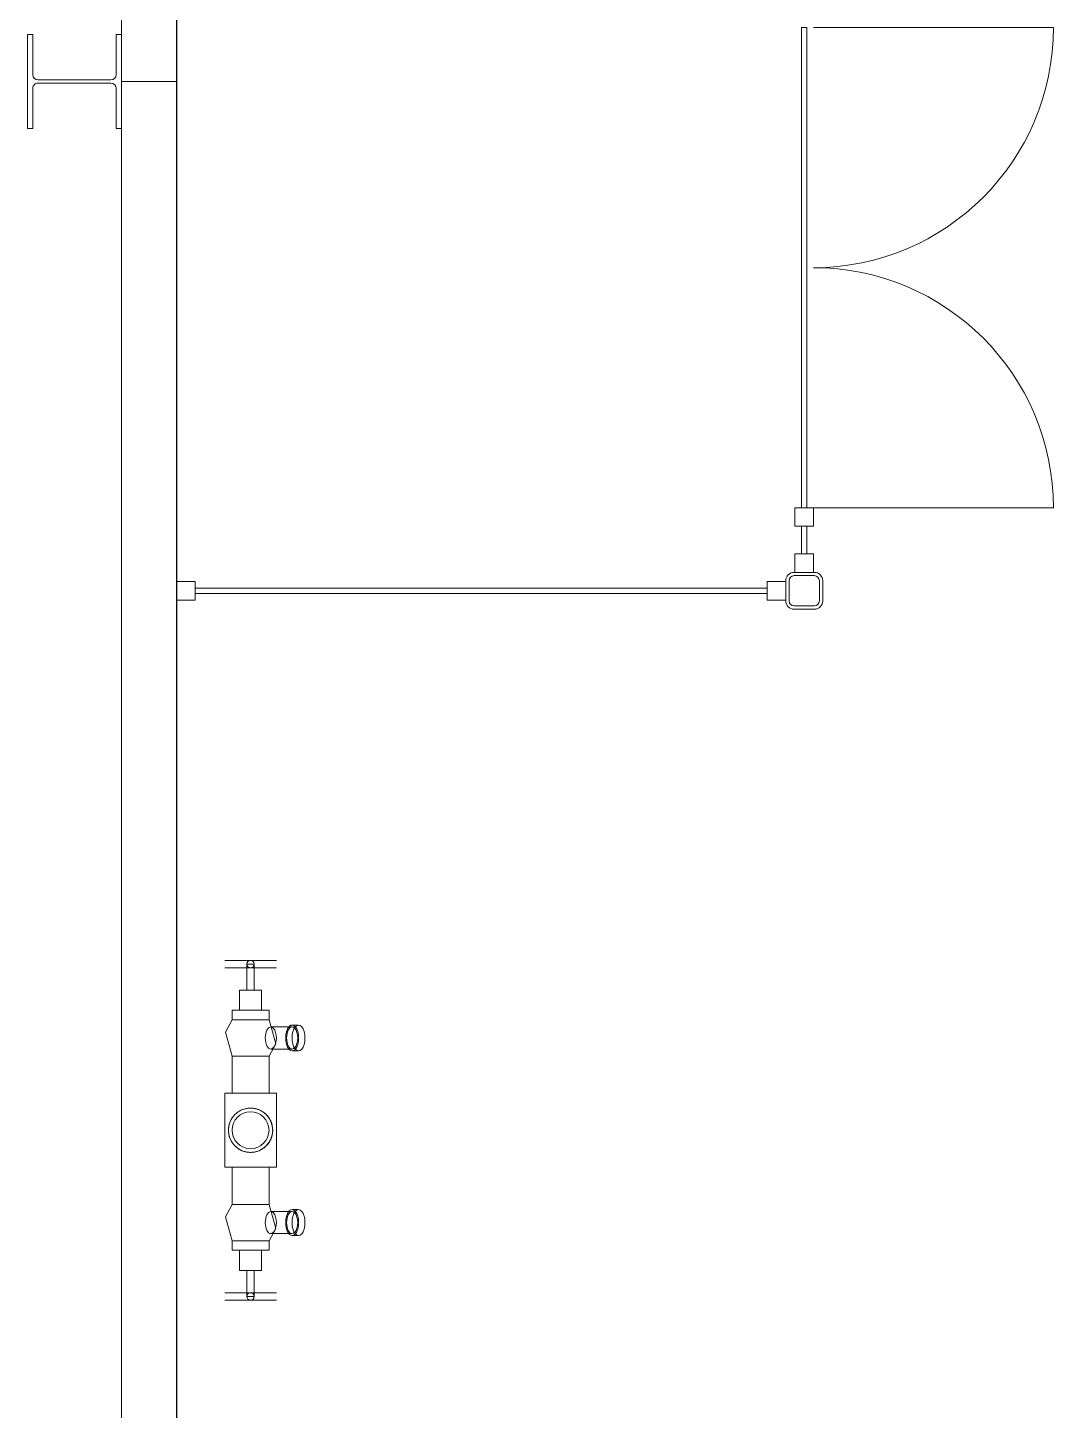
# Model space of a CAD drawing. Header units: millimetres. Extents: x -637480 to 299894, y -125373 to 39000.
# Drawn here: x 269596 to 272375, y -15598 to -11854 of the extents above; entities that cross this region are included whole.
import ezdxf

# ---------------------------------------------------------------- set-up
doc = ezdxf.new("R2010")
doc.units = ezdxf.units.MM
doc.linetypes.add('Xref building Toll$0$Grid Line', pattern=[22.225, 12.7, -3.175, 3.175, -3.175])
for name, color, linetype, lineweight in [('AM_BOR', 4, 'Continuous', 25), ('Xref building Toll$0$A-DETL', 90, 'Continuous', 9), ('Xref building Toll$0$A-FLOR', 192, 'Continuous', 25), ('Xref building Toll$0$A-GENM', 13, 'Continuous', 9), ('Xref building Toll$0$A-GLAZ-CWMG', 51, 'Continuous', 9), ('Xref building Toll$0$A-WALL', 113, 'Continuous', 9), ('Xref building Toll$0$A-WALL-PATT', 111, 'Continuous', 9), ('Xref building Toll$0$S-COLS', 52, 'Continuous', 9)]:
    doc.layers.add(name, color=color, linetype=linetype, lineweight=lineweight)
doc.layers.add('Xref building Toll$0$S-GRID', color=8, linetype='Continuous')

# ---------------------------------------------------------------- blocks, each defined once
blk = doc.blocks.new('Xref building Toll$0$Toll Grids')
at = {"layer": 'Xref building Toll$0$S-GRID', "linetype": 'Xref building Toll$0$Grid Line'}
blk.add_line((270000, -125373.3), (270000, 36031.5), dxfattribs=at)
blk = doc.blocks.new('Xref building Toll$0$UC-Universal Column-Column - C4_5-250UC73-1332365-MASTER GROUND FLOOR')
at = {"layer": 'Xref building Toll$0$S-COLS', "lineweight": 18}
for p, q in [((127, 127), (-127, 127)), ((-127, 127), (-127, 112.8)), ((-127, 112.8), (-18.3, 112.8)), ((18.3, 112.8), (127, 112.8)), ((127, 112.8), (127, 127)), ((-4.3, 98.8), (-4.3, -98.8)), ((4.3, -98.8), (4.3, 98.8)), ((-18.3, -112.8), (-127, -112.8)), ((-127, -112.8), (-127, -127)), ((-127, -127), (127, -127)), ((127, -112.8), (18.3, -112.8)), ((127, -127), (127, -112.8))]:
    blk.add_line(p, q, dxfattribs=at)
at = {"layer": 'Xref building Toll$0$S-COLS'}
for p, q in [((-127, 127), (-127, 127)), ((-127, 112.8), (-127, 112.8)), ((127, 127), (127, 127)), ((127, 112.8), (127, 112.8)), ((-127, -112.8), (-127, -112.8)), ((-127, -127), (-127, -127)), ((127, -112.8), (127, -112.8)), ((127, -127), (127, -127))]:
    blk.add_line(p, q, dxfattribs=at)
at = {"layer": 'Xref building Toll$0$S-COLS', "lineweight": 18}
for centre, start, end in [((-18.3, 98.8), 0, 90), ((18.3, 98.8), 90, 180), ((-18.3, -98.8), 270, 0), ((18.3, -98.8), 180, 270)]:
    blk.add_arc(centre, 14, start, end, dxfattribs=at)
blk = doc.blocks.new('Xref building Toll$0$FIRE_HYDRANT_2593 - FIRE_HYDRANT_2593-1213494-MASTER GROUND FLOOR')
at = {"layer": 'Xref building Toll$0$A-GENM'}
for p, q in [((70, 460), (-70, 460)), ((-70, 450), (-70, 450)), ((-70, 450), (-70, 450)), ((-10, 450), (-10, 379.7)), ((-10, 450), (10, 450)), ((10, 450), (-10, 450)), ((10, 379.7), (10, 450)), ((70, 450), (70, 450)), ((70, 450), (70, 450)), ((-70, 440), (70, 440)), ((-30, 379.7), (-30, 325)), ((30, 379.7), (-30, 379.7)), ((-30, 379.7), (30, 379.7)), ((10, 379.7), (-10, 379.7)), ((-10, 379.7), (10, 379.7)), ((30, 325), (30, 379.7)), ((-50, 325), (-50, 299)), ((50, 325), (-50, 325)), ((-50, 325), (50, 325)), ((-30, 325), (30, 325)), ((30, 325), (-30, 325)), ((50, 299), (50, 325)), ((-112.6, 285), (-129.9, 285)), ((-54.8, 280), (-112.6, 280)), ((0, 299), (-50, 299)), ((-50, 299), (0, 299)), ((0, 299), (50, 299)), ((50, 299), (0, 299)), ((-129.9, 215), (-112.6, 215)), ((-112.6, 220), (-54.8, 220)), ((-50, 201), (-50, 100)), ((0, 201), (-50, 201)), ((-50, 201), (0, 201)), ((0, 201), (50, 201)), ((50, 201), (0, 201)), ((50, 100), (50, 201)), ((-70, 100), (-70, -100)), ((-70, 100), (70, 100)), ((70, 100), (-70, 100)), ((50, 100), (-50, 100)), ((-50, 100), (50, 100)), ((70, -100), (70, 100)), ((-70, -100), (70, -100)), ((70, -100), (-70, -100)), ((-50, -100), (-50, -201)), ((-50, -100), (50, -100)), ((50, -100), (-50, -100)), ((50, -201), (50, -100)), ((-112.6, -215), (-129.9, -215)), ((-54.8, -220), (-112.6, -220)), ((0, -201), (-50, -201)), ((-50, -201), (0, -201)), ((50, -201), (0, -201)), ((0, -201), (50, -201)), ((-129.9, -285), (-112.6, -285)), ((-112.6, -280), (-54.8, -280)), ((-50, -299), (-50, -325)), ((-50, -299), (0, -299)), ((0, -299), (-50, -299)), ((0, -299), (50, -299)), ((50, -299), (0, -299)), ((50, -325), (50, -299)), ((50, -325), (-50, -325)), ((-50, -325), (50, -325)), ((-30, -325), (-30, -379.7)), ((-30, -325), (30, -325)), ((30, -325), (-30, -325)), ((30, -379.7), (30, -325)), ((30, -379.7), (-30, -379.7)), ((-30, -379.7), (30, -379.7)), ((-10, -379.7), (-10, -450)), ((10, -379.7), (-10, -379.7)), ((-10, -379.7), (10, -379.7)), ((10, -450), (10, -379.7)), ((70, -440), (-70, -440)), ((-70, -450), (-70, -450)), ((-70, -450), (-70, -450)), ((-70, -460), (70, -460)), ((-10, -450), (10, -450)), ((10, -450), (-10, -450)), ((70, -450), (70, -450)), ((70, -450), (70, -450))]:
    blk.add_line(p, q, dxfattribs=at)
at = {"layer": 'Xref building Toll$0$A-GENM', "flags": 128}
for points in [[(-70, 460), (-37.8, 460), (29.1, 460), (69.3, 460), (70, 460)], [(70, 460), (37.8, 460), (-29.1, 460), (-69.3, 460), (-70, 460)], [(70, 440), (37.8, 440), (-29.1, 440), (-69.3, 440), (-70, 440)], [(-70, 440), (-37.8, 440), (29.1, 440), (69.3, 440), (70, 440)], [(-50, 201), (-68.2, 265.6), (-50, 299)], [(50, 299), (68.2, 234.4), (50, 201)], [(-50, -299), (-68.2, -234.4), (-50, -201)], [(50, -201), (68.2, -265.6), (50, -299)], [(-70, -440), (-37.8, -440), (29.1, -440), (69.3, -440), (70, -440)], [(70, -440), (37.8, -440), (-29.1, -440), (-69.3, -440), (-70, -440)], [(70, -460), (37.8, -460), (-29.1, -460), (-69.3, -460), (-70, -460)], [(-70, -460), (-37.8, -460), (29.1, -460), (69.3, -460), (70, -460)]]:
    blk.add_lwpolyline(points, dxfattribs=at)
at = {"layer": 'Xref building Toll$0$A-GENM'}
for centre, radius, start, end in [((0, 450), 10, 360, 180), ((0, 450), 10, 0, 180), ((0, 450), 10, 180, 360), ((0, 450), 10, 180, 360), ((0, 0), 60, 0, 180), ((0, 0), 50, 0, 180), ((0, 0), 50, 0, 180), ((0, 0), 60, 180, 360), ((0, 0), 50, 180, 360), ((0, 0), 50, 180, 360), ((0, -450), 10, 360, 180), ((0, -450), 10, 0, 180), ((0, -450), 10, 180, 360), ((0, -450), 10, 180, 360)]:
    blk.add_arc(centre, radius, start, end, dxfattribs=at)
for centre, major_axis, start_param, end_param in [((-129.9, 250), (0, 35), 0, 3.141593), ((-112.6, 250), (0, 35), 0, 3.141593), ((-129.9, 250), (0, 35), 3.141593, 6.283185), ((-112.6, 250), (0, 30), 0, 3.141593), ((-112.6, 250), (0, 35), 3.141593, 6.283185), ((-112.6, 250), (0, 30), 3.141593, 6.283185), ((-54.8, 250), (0, 30), 0, 3.141593), ((-54.8, 250), (0, 30), 3.141593, 6.283185), ((-129.9, -250), (0, 35), 0, 3.141593), ((-112.6, -250), (0, 35), 0, 3.141593), ((-129.9, -250), (0, 35), 3.141593, 6.283185), ((-112.6, -250), (0, 30), 0, 3.141593), ((-112.6, -250), (0, 35), 3.141593, 6.283185), ((-112.6, -250), (0, 30), 3.141593, 6.283185), ((-54.8, -250), (0, 30), 0, 3.141593), ((-54.8, -250), (0, 30), 3.141593, 6.283185)]:
    blk.add_ellipse(centre, major_axis=major_axis, ratio=0.5, start_param=start_param, end_param=end_param, dxfattribs=at)
for points in [[(60, 0), (59.8, 3.2), (59.4, 7.7), (58.5, 12.8), (57.9, 15.6), (57.4, 17.6), (56.8, 19.6), (55.8, 22.2), (54.5, 25.4), (52.9, 28.4), (51.5, 30.7), (50.1, 33), (48.3, 35.8), (44.9, 40), (40.2, 44.8), (33.7, 49.9), (27.5, 53.5), (22.2, 55.8), (18, 57.3), (13.6, 58.5), (9.2, 59.4), (4.6, 59.8), (0, 60), (-4.7, 59.8), (-10.7, 59.2), (-16.6, 57.8), (-22.2, 55.8), (-26.2, 54), (-30, 52.1), (-34.8, 49), (-40.2, 44.8), (-44.9, 40), (-47.9, 36.3), (-49.4, 34.1), (-50.5, 32.4), (-51.5, 30.7), (-52.9, 28.4), (-54.5, 25.4), (-55.8, 22.2), (-56.8, 19.6), (-57.4, 17.6), (-57.9, 15.6), (-58.5, 12.8), (-59.4, 7.7), (-59.8, 3.2), (-60, 0)], [(-60, 0), (-59.8, -3.2), (-59.4, -7.7), (-58.5, -12.8), (-57.9, -15.6), (-57.4, -17.6), (-56.8, -19.6), (-55.8, -22.2), (-54.5, -25.4), (-52.9, -28.4), (-51.5, -30.7), (-50.1, -33), (-48.3, -35.8), (-44.9, -40), (-40.2, -44.8), (-33.7, -49.9), (-27.5, -53.5), (-22.2, -55.8), (-18, -57.3), (-13.6, -58.5), (-9.2, -59.4), (-4.7, -59.8), (0, -60), (4.6, -59.8), (10.7, -59.2), (16.6, -57.8), (22.2, -55.8), (26.2, -54), (30, -52.1), (34.8, -49.1), (40.2, -44.8), (44.9, -40), (47.8, -36.3), (49.4, -34.1), (50.5, -32.4), (51.5, -30.7), (52.9, -28.4), (54.5, -25.4), (55.8, -22.2), (56.8, -19.6), (57.4, -17.6), (57.9, -15.6), (58.5, -12.8), (59.4, -7.7), (59.8, -3.2), (60, 0)]]:
    blk.add_open_spline(points, degree=3, knots=[0, 0, 0, 0, 0.045455, 0.068182, 0.079545, 0.090909, 0.102273, 0.113636, 0.136364, 0.159091, 0.170455, 0.181818, 0.204545, 0.227273, 0.272727, 0.318182, 0.363636, 0.386364, 0.409091, 0.431818, 0.454545, 0.477273, 0.5, 0.522727, 0.545455, 0.590909, 0.613636, 0.636364, 0.659091, 0.681818, 0.727273, 0.772727, 0.795455, 0.806818, 0.818182, 0.829545, 0.840909, 0.863636, 0.886364, 0.897727, 0.909091, 0.920455, 0.931818, 0.954545, 1, 1, 1, 1], dxfattribs=at)
blk = doc.blocks.new('Xref building Toll$0$Rectangular Mullion - _SBA 100 x 15mm-2220193-MASTER GROUND FLOOR')
at = {"layer": 'Xref building Toll$0$A-GLAZ-CWMG'}
for p, q in [((279692.5, 126808.3), (279707.5, 126808.3)), ((279707.5, 126808.3), (279692.5, 126808.3)), ((279692.5, 126808.3), (279692.5, 126808.3)), ((279692.5, 126733.3), (279692.5, 126808.3)), ((279692.5, 126808.3), (279692.5, 126733.3)), ((279707.5, 126808.3), (279707.5, 126808.3)), ((279707.5, 126808.3), (279707.5, 126733.3)), ((279707.5, 126808.3), (279707.5, 126733.3)), ((279692.5, 126733.3), (279692.5, 126733.3)), ((279692.5, 126733.3), (279707.5, 126733.3)), ((279707.5, 126733.3), (279692.5, 126733.3)), ((279707.5, 126733.3), (279707.5, 126733.3))]:
    blk.add_line(p, q, dxfattribs=at)
blk = doc.blocks.new('Xref building Toll$0$Rectangular Mullion - _SBA 100 x 15mm 2-2219791-MASTER GROUND FLOOR')
at = {"layer": 'Xref building Toll$0$A-GLAZ-CWMG'}
for p, q in [((0, 25), (-50, 25)), ((-50, 25), (-50, -25)), ((-50, 25), (-50, 25)), ((0, -25), (0, 25)), ((0, 25), (0, 25)), ((-50, -25), (0, -25)), ((-50, -25), (-50, -25)), ((0, -25), (0, -25))]:
    blk.add_line(p, q, dxfattribs=at)
blk = doc.blocks.new('Xref building Toll$0$Rectangular Mullion - _SBA 100 x 15mm 2-2219792-MASTER GROUND FLOOR')
at = {"layer": 'Xref building Toll$0$A-GLAZ-CWMG'}
for p, q in [((-50, 25), (-50, 25)), ((0, 25), (0, 25)), ((-50, -25), (-50, -25)), ((0, -25), (0, -25))]:
    blk.add_line(p, q, dxfattribs=at)
blk = doc.blocks.new('Xref building Toll$0$Rectangular Mullion - _SBA 100 x 15mm-2220155-MASTER GROUND FLOOR')
at = {"layer": 'Xref building Toll$0$A-GLAZ-CWMG'}
for p, q in [((278050, 131125.8), (278050, 131140.8)), ((278050, 131140.8), (278050, 131140.8)), ((278050, 131140.8), (278050, 131125.8)), ((278050, 131140.8), (279600, 131140.8)), ((278050, 131140.8), (279600, 131140.8)), ((278050, 131125.8), (278050, 131125.8)), ((279600, 131125.8), (278050, 131125.8)), ((278050, 131125.8), (279600, 131125.8)), ((279600, 131125.8), (279600, 131140.8)), ((279600, 131140.8), (279600, 131140.8)), ((279600, 131140.8), (279600, 131125.8)), ((279600, 131125.8), (279600, 131125.8))]:
    blk.add_line(p, q, dxfattribs=at)
blk = doc.blocks.new('Xref building Toll$0$Rectangular Mullion - _SBA 100 x 15mm-2220156-MASTER GROUND FLOOR')
at = {"layer": 'Xref building Toll$0$A-GLAZ-CWMG'}
for p, q in [((278050, 131125.8), (278050, 131140.8)), ((278050, 131140.8), (278050, 131140.8)), ((278050, 131140.8), (278050, 131125.8)), ((279600, 131140.8), (278050, 131140.8)), ((279600, 131140.8), (278050, 131140.8)), ((278050, 131125.8), (278050, 131125.8)), ((278050, 131125.8), (279600, 131125.8)), ((279600, 131125.8), (278050, 131125.8)), ((279600, 131125.8), (279600, 131140.8)), ((279600, 131140.8), (279600, 131140.8)), ((279600, 131140.8), (279600, 131125.8)), ((279600, 131125.8), (279600, 131125.8))]:
    blk.add_line(p, q, dxfattribs=at)
blk = doc.blocks.new('Xref building Toll$0$Rectangular Mullion - _SBA 100 x 15mm 2-2220646-MASTER GROUND FLOOR')
at = {"layer": 'Xref building Toll$0$A-GLAZ-CWMG'}
for p, q in [((0, 25), (-50, 25)), ((-50, 25), (-50, -25)), ((-50, 25), (-50, 25)), ((0, -25), (0, 25)), ((0, 25), (0, 25)), ((-50, -25), (0, -25)), ((-50, -25), (-50, -25)), ((0, -25), (0, -25))]:
    blk.add_line(p, q, dxfattribs=at)
blk = doc.blocks.new('Xref building Toll$0$Rectangular Mullion - _SBA 100 x 15mm 2-2219794-MASTER GROUND FLOOR')
at = {"layer": 'Xref building Toll$0$A-GLAZ-CWMG'}
for p, q in [((-50, -25), (-50, 25)), ((-50, 25), (0, 25)), ((-50, 25), (-50, 25)), ((0, 25), (0, -25)), ((0, 25), (0, 25)), ((0, -25), (-50, -25)), ((-50, -25), (-50, -25)), ((0, -25), (0, -25))]:
    blk.add_line(p, q, dxfattribs=at)
blk = doc.blocks.new('Xref building Toll$0$Rectangular Mullion - _SBA 100 x 15mm 2-2219795-MASTER GROUND FLOOR')
at = {"layer": 'Xref building Toll$0$A-GLAZ-CWMG'}
for p, q in [((-50, 25), (-50, 25)), ((0, 25), (0, 25)), ((-50, -25), (-50, -25)), ((0, -25), (0, -25))]:
    blk.add_line(p, q, dxfattribs=at)
blk = doc.blocks.new('Xref building Toll$0$Rectangular Mullion - _SBA 100 x 15mm-2220157-MASTER GROUND FLOOR')
at = {"layer": 'Xref building Toll$0$A-GLAZ-CWMG'}
for p, q in [((278050, 131125.8), (278050, 131140.8)), ((278050, 131140.8), (278050, 131140.8)), ((278050, 131140.8), (278050, 131125.8)), ((278050, 131140.8), (279600, 131140.8)), ((278050, 131140.8), (279600, 131140.8)), ((278050, 131125.8), (278050, 131125.8)), ((279600, 131125.8), (278050, 131125.8)), ((278050, 131125.8), (279600, 131125.8)), ((279600, 131125.8), (279600, 131140.8)), ((279600, 131140.8), (279600, 131140.8)), ((279600, 131140.8), (279600, 131125.8)), ((279600, 131125.8), (279600, 131125.8))]:
    blk.add_line(p, q, dxfattribs=at)
blk = doc.blocks.new('Xref building Toll$0$Rectangular Mullion - _SBA 100 x 15mm-2217282-MASTER GROUND FLOOR')
at = {"layer": 'Xref building Toll$0$A-GLAZ-CWMG'}
for p, q in [((236371.5, 143332.5), (236386.5, 143332.5)), ((236386.5, 143332.5), (236371.5, 143332.5)), ((236371.5, 143332.5), (236371.5, 143332.5)), ((236371.5, 142032.5), (236371.5, 143332.5)), ((236371.5, 143332.5), (236371.5, 142032.5)), ((236386.5, 143332.5), (236386.5, 143332.5)), ((236386.5, 143332.5), (236386.5, 142032.5)), ((236386.5, 143332.5), (236386.5, 142032.5)), ((236371.5, 142032.5), (236371.5, 142032.5)), ((236371.5, 142032.5), (236386.5, 142032.5)), ((236386.5, 142032.5), (236371.5, 142032.5)), ((236386.5, 142032.5), (236386.5, 142032.5))]:
    blk.add_line(p, q, dxfattribs=at)
blk = doc.blocks.new('Xref building Toll$0$Rectangular Mullion - _SBA 100 x 15mm-2220194-MASTER GROUND FLOOR')
at = {"layer": 'Xref building Toll$0$A-GLAZ-CWMG'}
for p, q in [((279692.5, 131033.3), (279692.5, 131033.3)), ((279692.5, 131033.3), (279707.5, 131033.3)), ((279707.5, 131033.3), (279692.5, 131033.3)), ((279692.5, 131033.3), (279692.5, 130958.3)), ((279692.5, 130958.3), (279692.5, 131033.3)), ((279707.5, 131033.3), (279707.5, 131033.3)), ((279707.5, 130958.3), (279707.5, 131033.3)), ((279707.5, 130958.3), (279707.5, 131033.3)), ((279692.5, 130958.3), (279707.5, 130958.3)), ((279707.5, 130958.3), (279692.5, 130958.3)), ((279692.5, 130958.3), (279692.5, 130958.3)), ((279707.5, 130958.3), (279707.5, 130958.3))]:
    blk.add_line(p, q, dxfattribs=at)
blk = doc.blocks.new('Xref building Toll$0$Rectangular Mullion - _SBA 100 x 15mm-2220195-MASTER GROUND FLOOR')
at = {"layer": 'Xref building Toll$0$A-GLAZ-CWMG'}
for p, q in [((279692.5, 131033.3), (279707.5, 131033.3)), ((279707.5, 131033.3), (279692.5, 131033.3)), ((279692.5, 131033.3), (279692.5, 131033.3)), ((279692.5, 130958.3), (279692.5, 131033.3)), ((279692.5, 131033.3), (279692.5, 130958.3)), ((279707.5, 131033.3), (279707.5, 131033.3)), ((279707.5, 131033.3), (279707.5, 130958.3)), ((279707.5, 131033.3), (279707.5, 130958.3)), ((279692.5, 130958.3), (279692.5, 130958.3)), ((279692.5, 130958.3), (279707.5, 130958.3)), ((279707.5, 130958.3), (279692.5, 130958.3)), ((279707.5, 130958.3), (279707.5, 130958.3))]:
    blk.add_line(p, q, dxfattribs=at)
blk = doc.blocks.new('Xref building Toll$0$Rectangular Mullion - _SBA 100 x 15mm-2217186-MASTER GROUND FLOOR')
at = {"layer": 'Xref building Toll$0$A-GLAZ-CWMG'}
for p, q in [((236371.5, 143332.5), (236371.5, 143332.5)), ((236371.5, 143332.5), (236386.5, 143332.5)), ((236386.5, 143332.5), (236371.5, 143332.5)), ((236371.5, 143332.5), (236371.5, 142032.5)), ((236371.5, 142032.5), (236371.5, 143332.5)), ((236386.5, 143332.5), (236386.5, 143332.5)), ((236386.5, 142032.5), (236386.5, 143332.5)), ((236386.5, 142032.5), (236386.5, 143332.5)), ((236371.5, 142032.5), (236386.5, 142032.5)), ((236386.5, 142032.5), (236371.5, 142032.5)), ((236371.5, 142032.5), (236371.5, 142032.5)), ((236386.5, 142032.5), (236386.5, 142032.5))]:
    blk.add_line(p, q, dxfattribs=at)
blk = doc.blocks.new('Xref building Toll$0$Rectangular Mullion - _SBA 100 x 15mm-2217187-MASTER GROUND FLOOR')
at = {"layer": 'Xref building Toll$0$A-GLAZ-CWMG'}
for p, q in [((236371.5, 143332.5), (236386.5, 143332.5)), ((236386.5, 143332.5), (236371.5, 143332.5)), ((236371.5, 143332.5), (236371.5, 143332.5)), ((236371.5, 142032.5), (236371.5, 143332.5)), ((236371.5, 143332.5), (236371.5, 142032.5)), ((236386.5, 143332.5), (236386.5, 143332.5)), ((236386.5, 143332.5), (236386.5, 142032.5)), ((236386.5, 143332.5), (236386.5, 142032.5)), ((236371.5, 142032.5), (236371.5, 142032.5)), ((236371.5, 142032.5), (236386.5, 142032.5)), ((236386.5, 142032.5), (236371.5, 142032.5)), ((236386.5, 142032.5), (236386.5, 142032.5))]:
    blk.add_line(p, q, dxfattribs=at)
blk = doc.blocks.new('Xref building Toll$0$Rectangular Mullion - _SBA 100 x 15mm 2-2219802-MASTER GROUND FLOOR')
at = {"layer": 'Xref building Toll$0$A-GLAZ-CWMG'}
for p, q in [((-25, 25), (-25, 25)), ((25, 25), (25, 25)), ((-25, -25), (-25, -25)), ((25, -25), (25, -25))]:
    blk.add_line(p, q, dxfattribs=at)
blk = doc.blocks.new('Xref building Toll$0$Rectangular Mullion - _SBA 100 x 15mm 2-2219803-MASTER GROUND FLOOR')
at = {"layer": 'Xref building Toll$0$A-GLAZ-CWMG'}
for p, q in [((25, 25), (-25, 25)), ((-25, 25), (-25, -25)), ((-25, 25), (-25, 25)), ((25, -25), (25, 25)), ((25, 25), (25, 25)), ((-25, -25), (25, -25)), ((-25, -25), (-25, -25)), ((25, -25), (25, -25))]:
    blk.add_line(p, q, dxfattribs=at)
blk = doc.blocks.new('Xref building Toll$0$Rectangular Mullion - _SBA 100 x 15mm 2-2220648-MASTER GROUND FLOOR')
at = {"layer": 'Xref building Toll$0$A-GLAZ-CWMG'}
for p, q in [((-50, 25), (-50, 25)), ((0, 25), (0, 25)), ((-50, -25), (-50, -25)), ((0, -25), (0, -25))]:
    blk.add_line(p, q, dxfattribs=at)
blk = doc.blocks.new('Xref building Toll$0$Rectangular Mullion - _SBA 100 x 15mm 2-2219945-MASTER GROUND FLOOR')
at = {"layer": 'Xref building Toll$0$A-GLAZ-CWMG'}
for p, q in [((-50, -25), (-50, 25)), ((-50, 25), (0, 25)), ((-50, 25), (-50, 25)), ((0, 25), (0, -25)), ((0, 25), (0, 25)), ((0, -25), (-50, -25)), ((-50, -25), (-50, -25)), ((0, -25), (0, -25))]:
    blk.add_line(p, q, dxfattribs=at)
blk = doc.blocks.new('Xref building Toll$0$Rectangular Mullion - _SBA 100 x 15mm 2-2220175-MASTER GROUND FLOOR')
at = {"layer": 'Xref building Toll$0$A-GLAZ-CWMG'}
for p, q in [((-25, -25), (-25, 25)), ((-25, 25), (25, 25)), ((-25, 25), (-25, 25)), ((25, 25), (25, -25)), ((25, 25), (25, 25)), ((25, -25), (-25, -25)), ((-25, -25), (-25, -25)), ((25, -25), (25, -25))]:
    blk.add_line(p, q, dxfattribs=at)
blk = doc.blocks.new('Xref building Toll$0$Rectangular Mullion - _SBA 100 x 15mm 2-2220649-MASTER GROUND FLOOR')
at = {"layer": 'Xref building Toll$0$A-GLAZ-CWMG'}
for p, q in [((-50, 25), (-50, 25)), ((0, 25), (0, 25)), ((-50, -25), (-50, -25)), ((0, -25), (0, -25))]:
    blk.add_line(p, q, dxfattribs=at)
blk = doc.blocks.new('Xref building Toll$0$Rectangular Mullion - _SBA 100 x 15mm 2-2220650-MASTER GROUND FLOOR')
at = {"layer": 'Xref building Toll$0$A-GLAZ-CWMG'}
for p, q in [((-50, -25), (-50, 25)), ((-50, 25), (0, 25)), ((-50, 25), (-50, 25)), ((0, 25), (0, -25)), ((0, 25), (0, 25)), ((0, -25), (-50, -25)), ((-50, -25), (-50, -25)), ((0, -25), (0, -25))]:
    blk.add_line(p, q, dxfattribs=at)
blk = doc.blocks.new('Xref building Toll$0$Beca-34-S-SHS-Col_AU_NZ - 100x9_0 SHS-2220124-MASTER GROUND FLOOR')
at = {"layer": 'Xref building Toll$0$S-COLS', "lineweight": 18}
for p, q in [((27.5, 50), (-27.5, 50)), ((-27.5, 50), (27.5, 50)), ((-27.5, 41), (27.5, 41)), ((27.5, 41), (-27.5, 41)), ((-50, 27.5), (-50, -27.5)), ((-50, -27.5), (-50, 27.5)), ((-41, -27.5), (-41, 27.5)), ((-41, 27.5), (-41, -27.5)), ((41, 27.5), (41, -27.5)), ((41, -27.5), (41, 27.5)), ((50, -27.5), (50, 27.5)), ((50, 27.5), (50, -27.5)), ((27.5, -41), (-27.5, -41)), ((-27.5, -41), (27.5, -41)), ((-27.5, -50), (27.5, -50)), ((27.5, -50), (-27.5, -50))]:
    blk.add_line(p, q, dxfattribs=at)
for centre, radius, start, end in [((-27.5, 27.5), 22.5, 90, 180), ((-27.5, 27.5), 22.5, 90, 180), ((-27.5, 27.5), 13.5, 90, 180), ((-27.5, 27.5), 13.5, 90, 180), ((27.5, 27.5), 22.5, 360, 90), ((27.5, 27.5), 22.5, 360, 90), ((27.5, 27.5), 13.5, 0, 90), ((27.5, 27.5), 13.5, 360, 90), ((-27.5, -27.5), 22.5, 180, 270), ((-27.5, -27.5), 22.5, 180, 270), ((-27.5, -27.5), 13.5, 180, 270), ((-27.5, -27.5), 13.5, 180, 270), ((27.5, -27.5), 22.5, 270, 360), ((27.5, -27.5), 13.5, 270, 0), ((27.5, -27.5), 22.5, 270, 360), ((27.5, -27.5), 13.5, 270, 0)]:
    blk.add_arc(centre, radius, start, end, dxfattribs=at)
blk = doc.blocks.new('Xref building Toll')
at = {"layer": 'Xref building Toll$0$A-WALL-PATT', "lineweight": 9}
h = blk.add_hatch(dxfattribs=at)
h.set_pattern_fill('FP_1', color=256, style=0, pattern_type=2)
h.set_pattern_definition([(50, (-8000, -140012.5), (3643.682, -318.78), [381, -4191]), (355, (-8000, -140012.5), (-704.856, 3821.136), [304.8, -3352.8]), (100.451, (-7696.4, -140039), (2938.852, 3502.332), [323.8, -3561.8]), (46.184, (-8000, -138996.5), (5421.58, -840.856), [571.5, -6286.5]), (96.636, (-7548, -139066.6), (4748.05, 4948.55), [485.7, -5342.7]), (351.184, (-8000, -138996.5), (4748.1, 4948.51), [457.2, -5029.2]), (21, (-7492, -139250.5), (3032.288, -2045.304), [381, -4191]), (326, (-7492, -139250.5), (1236.04, 3683.76), [304.8, -3352.8]), (71.451, (-7239.3, -139421), (4268.343, 1638.425), [323.8, -3561.8]), (37.5, (-8000, -140012.5), (61.772, 1691.101), [167.64, -3144.52, 167.64, -3235.96, -3365.5]), (37.5, (-8000, -140012.5), (61.772, 1691.101), [-6715.76, 167.64, -3197.86]), (7.5, (-8000, -140012.5), (1336.393, 2003.611), [167.64, -1772.92, 167.64, -3068.32, -1282.7]), (7.5, (-8000, -140012.5), (1336.393, 2003.611), [-5176.52, 167.64, -1115.06]), (327.5, (-9132.8, -140012.5), (2711.818, -114.5786), [167.64, -1102.36, 167.64, -3794.76, -5257.8]), (327.5, (-9132.8, -140012.5), (2711.818, -114.5786), [-5232.4, 167.64, -5090.16]), (317.5, (-9640.8, -140012.5), (2962.586, 508.533), [167.64, -1483.36, 167.64, -2463.8, -3733.8]), (317.5, (-9640.8, -140012.5), (2962.586, 508.533), [-4282.44, 167.64, -3566.16])])
h.paths.add_polyline_path([(270000, -12000), (269850, -12000), (269850, -150), (270000, -150)], flags=0)
at = {"layer": 'Xref building Toll$0$A-DETL'}
for p, q in [((271725, -11854.2), (272375, -11854.2)), ((271725, -13154.2), (272375, -13154.2))]:
    blk.add_line(p, q, dxfattribs=at)
for centre, start, end in [((271725, -11854.2), 270, 0), ((271725, -13154.2), 0, 90)]:
    blk.add_arc(centre, 650, start, end, dxfattribs=at)
at = {"layer": 'Xref building Toll$0$A-FLOR'}
for p in [(270000, -120000), (270000, -15598.5)]:
    blk.add_line(p, (270000, 0), dxfattribs=at)
at = {"layer": 'Xref building Toll$0$A-WALL', "lineweight": 18}
for p, q in [((269850, -150), (269850, -17320)), ((269850, -12000), (270000, -12000))]:
    blk.add_line(p, q, dxfattribs=at)
blk.add_blockref('Xref building Toll$0$Toll Grids', (0, 0))
at = {"layer": 'Xref building Toll$0$A-GENM', "rotation": 180}
blk.add_blockref('Xref building Toll$0$FIRE_HYDRANT_2593 - FIRE_HYDRANT_2593-1213494-MASTER GROUND FLOOR', (270200, -14840), dxfattribs=at)
at = {"layer": 'Xref building Toll$0$A-GLAZ-CWMG'}
for name, p in [('Xref building Toll$0$Rectangular Mullion - _SBA 100 x 15mm-2217282-MASTER GROUND FLOOR', (35321, -155186.7)), ('Xref building Toll$0$Rectangular Mullion - _SBA 100 x 15mm-2217186-MASTER GROUND FLOOR', (35321, -155186.7)), ('Xref building Toll$0$Rectangular Mullion - _SBA 100 x 15mm-2217187-MASTER GROUND FLOOR', (35321, -155186.7)), ('Xref building Toll$0$Rectangular Mullion - _SBA 100 x 15mm-2217187-MASTER GROUND FLOOR', (35321, -155186.7)), ('Xref building Toll$0$Rectangular Mullion - _SBA 100 x 15mm-2217187-MASTER GROUND FLOOR', (35321, -155186.7)), ('Xref building Toll$0$Rectangular Mullion - _SBA 100 x 15mm-2217187-MASTER GROUND FLOOR', (35321, -155186.7)), ('Xref building Toll$0$Rectangular Mullion - _SBA 100 x 15mm-2217187-MASTER GROUND FLOOR', (35321, -155186.7)), ('Xref building Toll$0$Rectangular Mullion - _SBA 100 x 15mm-2217187-MASTER GROUND FLOOR', (35321, -155186.7)), ('Xref building Toll$0$Rectangular Mullion - _SBA 100 x 15mm-2217187-MASTER GROUND FLOOR', (35321, -155186.7)), ('Xref building Toll$0$Rectangular Mullion - _SBA 100 x 15mm-2217187-MASTER GROUND FLOOR', (35321, -155186.7)), ('Xref building Toll$0$Rectangular Mullion - _SBA 100 x 15mm-2220193-MASTER GROUND FLOOR', (-8000, -140012.5)), ('Xref building Toll$0$Rectangular Mullion - _SBA 100 x 15mm-2220194-MASTER GROUND FLOOR', (-8000, -144237.5)), ('Xref building Toll$0$Rectangular Mullion - _SBA 100 x 15mm-2220195-MASTER GROUND FLOOR', (-8000, -144237.5)), ('Xref building Toll$0$Rectangular Mullion - _SBA 100 x 15mm-2220195-MASTER GROUND FLOOR', (-8000, -144237.5)), ('Xref building Toll$0$Rectangular Mullion - _SBA 100 x 15mm-2220195-MASTER GROUND FLOOR', (-8000, -144237.5)), ('Xref building Toll$0$Rectangular Mullion - _SBA 100 x 15mm-2220195-MASTER GROUND FLOOR', (-8000, -144237.5)), ('Xref building Toll$0$Rectangular Mullion - _SBA 100 x 15mm-2220195-MASTER GROUND FLOOR', (-8000, -144237.5)), ('Xref building Toll$0$Rectangular Mullion - _SBA 100 x 15mm-2220195-MASTER GROUND FLOOR', (-8000, -144237.5)), ('Xref building Toll$0$Rectangular Mullion - _SBA 100 x 15mm-2220195-MASTER GROUND FLOOR', (-8000, -144237.5)), ('Xref building Toll$0$Rectangular Mullion - _SBA 100 x 15mm-2220195-MASTER GROUND FLOOR', (-8000, -144237.5)), ('Xref building Toll$0$Rectangular Mullion - _SBA 100 x 15mm-2220195-MASTER GROUND FLOOR', (-8000, -144237.5)), ('Xref building Toll$0$Rectangular Mullion - _SBA 100 x 15mm 2-2220646-MASTER GROUND FLOOR', (271650, -13379.2)), ('Xref building Toll$0$Rectangular Mullion - _SBA 100 x 15mm 2-2219794-MASTER GROUND FLOOR', (271650, -13379.2)), ('Xref building Toll$0$Rectangular Mullion - _SBA 100 x 15mm 2-2219795-MASTER GROUND FLOOR', (271650, -13379.2)), ('Xref building Toll$0$Rectangular Mullion - _SBA 100 x 15mm 2-2219795-MASTER GROUND FLOOR', (271650, -13379.2)), ('Xref building Toll$0$Rectangular Mullion - _SBA 100 x 15mm 2-2219795-MASTER GROUND FLOOR', (271650, -13379.2)), ('Xref building Toll$0$Rectangular Mullion - _SBA 100 x 15mm 2-2219795-MASTER GROUND FLOOR', (271650, -13379.2)), ('Xref building Toll$0$Rectangular Mullion - _SBA 100 x 15mm 2-2219795-MASTER GROUND FLOOR', (271650, -13379.2)), ('Xref building Toll$0$Rectangular Mullion - _SBA 100 x 15mm 2-2219795-MASTER GROUND FLOOR', (271650, -13379.2)), ('Xref building Toll$0$Rectangular Mullion - _SBA 100 x 15mm 2-2219795-MASTER GROUND FLOOR', (271650, -13379.2)), ('Xref building Toll$0$Rectangular Mullion - _SBA 100 x 15mm 2-2220649-MASTER GROUND FLOOR', (271650, -13379.2))]:
    blk.add_blockref(name, p, dxfattribs=at)
at = {"layer": 'Xref building Toll$0$A-GLAZ-CWMG', "extrusion": (0, 0, -1), "rotation": 270}
for name, p in [('Xref building Toll$0$Rectangular Mullion - _SBA 100 x 15mm 2-2219802-MASTER GROUND FLOOR', (-271700, -13179.2)), ('Xref building Toll$0$Rectangular Mullion - _SBA 100 x 15mm 2-2219802-MASTER GROUND FLOOR', (-271700, -13179.2)), ('Xref building Toll$0$Rectangular Mullion - _SBA 100 x 15mm 2-2219802-MASTER GROUND FLOOR', (-271700, -13179.2)), ('Xref building Toll$0$Rectangular Mullion - _SBA 100 x 15mm 2-2219802-MASTER GROUND FLOOR', (-271700, -13179.2)), ('Xref building Toll$0$Rectangular Mullion - _SBA 100 x 15mm 2-2219802-MASTER GROUND FLOOR', (-271700, -13179.2)), ('Xref building Toll$0$Rectangular Mullion - _SBA 100 x 15mm 2-2219802-MASTER GROUND FLOOR', (-271700, -13179.2)), ('Xref building Toll$0$Rectangular Mullion - _SBA 100 x 15mm 2-2219802-MASTER GROUND FLOOR', (-271700, -13179.2)), ('Xref building Toll$0$Rectangular Mullion - _SBA 100 x 15mm 2-2219803-MASTER GROUND FLOOR', (-271700, -13179.2)), ('Xref building Toll$0$Rectangular Mullion - _SBA 100 x 15mm 2-2219802-MASTER GROUND FLOOR', (-271700, -13179.2)), ('Xref building Toll$0$Rectangular Mullion - _SBA 100 x 15mm 2-2220175-MASTER GROUND FLOOR', (-271700, -13179.2)), ('Xref building Toll$0$Rectangular Mullion - _SBA 100 x 15mm 2-2219791-MASTER GROUND FLOOR', (-271700, -13329.2)), ('Xref building Toll$0$Rectangular Mullion - _SBA 100 x 15mm 2-2219792-MASTER GROUND FLOOR', (-271700, -13329.2)), ('Xref building Toll$0$Rectangular Mullion - _SBA 100 x 15mm 2-2219792-MASTER GROUND FLOOR', (-271700, -13329.2)), ('Xref building Toll$0$Rectangular Mullion - _SBA 100 x 15mm 2-2219792-MASTER GROUND FLOOR', (-271700, -13329.2)), ('Xref building Toll$0$Rectangular Mullion - _SBA 100 x 15mm 2-2219792-MASTER GROUND FLOOR', (-271700, -13329.2)), ('Xref building Toll$0$Rectangular Mullion - _SBA 100 x 15mm 2-2219792-MASTER GROUND FLOOR', (-271700, -13329.2)), ('Xref building Toll$0$Rectangular Mullion - _SBA 100 x 15mm 2-2219792-MASTER GROUND FLOOR', (-271700, -13329.2)), ('Xref building Toll$0$Rectangular Mullion - _SBA 100 x 15mm 2-2219792-MASTER GROUND FLOOR', (-271700, -13329.2)), ('Xref building Toll$0$Rectangular Mullion - _SBA 100 x 15mm 2-2219792-MASTER GROUND FLOOR', (-271700, -13329.2)), ('Xref building Toll$0$Rectangular Mullion - _SBA 100 x 15mm 2-2219945-MASTER GROUND FLOOR', (-271700, -13329.2))]:
    blk.add_blockref(name, p, dxfattribs=at)
at = {"layer": 'Xref building Toll$0$A-GLAZ-CWMG', "extrusion": (0, 0, -1)}
for name in ['Xref building Toll$0$Rectangular Mullion - _SBA 100 x 15mm 2-2219791-MASTER GROUND FLOOR', 'Xref building Toll$0$Rectangular Mullion - _SBA 100 x 15mm 2-2219792-MASTER GROUND FLOOR', 'Xref building Toll$0$Rectangular Mullion - _SBA 100 x 15mm 2-2219792-MASTER GROUND FLOOR', 'Xref building Toll$0$Rectangular Mullion - _SBA 100 x 15mm 2-2219792-MASTER GROUND FLOOR', 'Xref building Toll$0$Rectangular Mullion - _SBA 100 x 15mm 2-2219792-MASTER GROUND FLOOR', 'Xref building Toll$0$Rectangular Mullion - _SBA 100 x 15mm 2-2219792-MASTER GROUND FLOOR', 'Xref building Toll$0$Rectangular Mullion - _SBA 100 x 15mm 2-2219792-MASTER GROUND FLOOR', 'Xref building Toll$0$Rectangular Mullion - _SBA 100 x 15mm 2-2219792-MASTER GROUND FLOOR', 'Xref building Toll$0$Rectangular Mullion - _SBA 100 x 15mm 2-2220648-MASTER GROUND FLOOR', 'Xref building Toll$0$Rectangular Mullion - _SBA 100 x 15mm 2-2220650-MASTER GROUND FLOOR']:
    blk.add_blockref(name, (-270000, -13379.2), dxfattribs=at)
at = {"layer": 'Xref building Toll$0$A-GLAZ-CWMG', "rotation": 180}
for name in ['Xref building Toll$0$Rectangular Mullion - _SBA 100 x 15mm-2220155-MASTER GROUND FLOOR', 'Xref building Toll$0$Rectangular Mullion - _SBA 100 x 15mm-2220156-MASTER GROUND FLOOR', 'Xref building Toll$0$Rectangular Mullion - _SBA 100 x 15mm-2220157-MASTER GROUND FLOOR', 'Xref building Toll$0$Rectangular Mullion - _SBA 100 x 15mm-2220157-MASTER GROUND FLOOR', 'Xref building Toll$0$Rectangular Mullion - _SBA 100 x 15mm-2220157-MASTER GROUND FLOOR', 'Xref building Toll$0$Rectangular Mullion - _SBA 100 x 15mm-2220157-MASTER GROUND FLOOR', 'Xref building Toll$0$Rectangular Mullion - _SBA 100 x 15mm-2220157-MASTER GROUND FLOOR', 'Xref building Toll$0$Rectangular Mullion - _SBA 100 x 15mm-2220157-MASTER GROUND FLOOR', 'Xref building Toll$0$Rectangular Mullion - _SBA 100 x 15mm-2220157-MASTER GROUND FLOOR', 'Xref building Toll$0$Rectangular Mullion - _SBA 100 x 15mm-2220157-MASTER GROUND FLOOR']:
    blk.add_blockref(name, (549650, 117754), dxfattribs=at)
at = {"layer": 'Xref building Toll$0$S-COLS', "rotation": 89.99999999999991}
blk.add_blockref('Xref building Toll$0$UC-Universal Column-Column - C4_5-250UC73-1332365-MASTER GROUND FLOOR', (269723, -12000), dxfattribs=at)
at = {"layer": 'Xref building Toll$0$S-COLS'}
blk.add_blockref('Xref building Toll$0$Beca-34-S-SHS-Col_AU_NZ - 100x9_0 SHS-2220124-MASTER GROUND FLOOR', (271700, -13379.2), dxfattribs=at)

msp = doc.modelspace()

# ---------------------------------------------------------------- block references
at = {"layer": 'AM_BOR'}
msp.add_blockref('Xref building Toll', (0, 0), dxfattribs=at)

doc.saveas('drawing.dxf')
